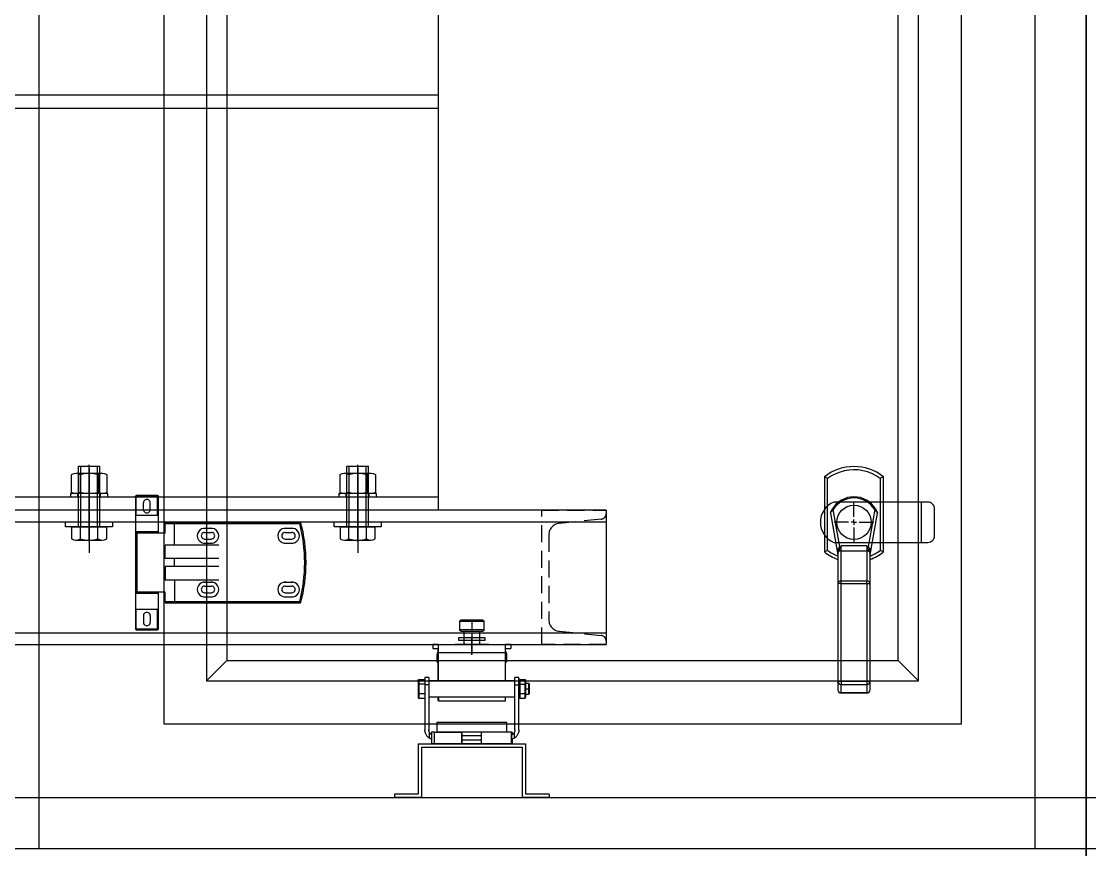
# Model space of a CAD drawing. Header units: millimetres. Extents: x -7952 to 23476, y -6324 to 15714.
# Drawn here: x 5794 to 6590, y 11 to 628 of the extents above; entities that cross this region are included whole.
import ezdxf

# ---------------------------------------------------------------- set-up
doc = ezdxf.new("R2010")
doc.units = ezdxf.units.MM
doc.linetypes.add('DASHED', pattern=[19.05, 12.7, -6.35])
for name, color, linetype in [('Dim', 1, 'Continuous'), ('FanMotor', 7, 'Continuous'), ('McDoor', 7, 'Continuous'), ('McFrame', 7, 'Continuous')]:
    doc.layers.add(name, color=color, linetype=linetype)

# ---------------------------------------------------------------- blocks, each defined once
blk = doc.blocks.new('M500341001400315S-E-BN')
for p, q in [((1735, 773.25, 0), (1735, 214, 0)), ((1015, 523.25, 0), (1735, 523.25, 0)), ((1015, 513.25, 0), (1735, 513.25, 0)), ((1467, 201.69, 0), (1467, 246.69, 0)), ((1467, 246.69, 0), (1483, 246.69, 0)), ((1468.73, 201.69, 0), (1468.73, 246.69, 0)), ((1475, 190.69, 0), (1475, 247.69, 0)), ((1481.27, 201.69, 0), (1481.27, 246.69, 0)), ((1483, 201.69, 0), (1483, 246.69, 0)), ((1667, 201.69, 0), (1667, 246.69, 0)), ((1667, 246.69, 0), (1683, 246.69, 0)), ((1668.73, 201.69, 0), (1668.73, 246.69, 0)), ((1675, 190.69, 0), (1675, 247.69, 0)), ((1681.27, 201.69, 0), (1681.27, 246.69, 0)), ((1683, 201.69, 0), (1683, 246.69, 0)), ((1461.63, 240.35, 0), (1461.63, 227.45, 0)), ((1485.03, 241.3, 0), (1464.97, 241.3, 0)), ((1468.31, 240.35, 0), (1468.31, 227.45, 0)), ((1475, 245.23, 0), (1475, 182.16, 0)), ((1475, 225.5, 0), (1475, 242.3, 0)), ((1481.69, 240.35, 0), (1481.69, 227.45, 0)), ((1488.38, 227.45, 0), (1488.38, 240.35, 0)), ((1661.63, 240.35, 0), (1661.63, 227.45, 0)), ((1685.03, 241.3, 0), (1664.97, 241.3, 0)), ((1668.31, 240.35, 0), (1668.31, 227.45, 0)), ((1675, 245.23, 0), (1675, 182.16, 0)), ((1675, 225.5, 0), (1675, 242.3, 0)), ((1681.69, 240.35, 0), (1681.69, 227.45, 0)), ((1688.38, 227.45, 0), (1688.38, 240.35, 0)), ((1015, 224, 0), (1735, 224, 0)), ((1466.5, 226.5, 0), (1461, 226.5, 0)), ((1461, 226.5, 0), (1461, 224, 0)), ((1461, 225.56, 0), (1461.94, 226.5, 0)), ((1461, 224, 0), (1466.5, 224, 0)), ((1485.03, 226.5, 0), (1464.97, 226.5, 0)), ((1466.5, 224, 0), (1466.5, 226.5, 0)), ((1483.5, 226.5, 0), (1466.5, 226.5, 0)), ((1466.5, 224, 0), (1483.5, 224, 0)), ((1475, 223, 0), (1475, 227.5, 0)), ((1489, 226.5, 0), (1483.5, 226.5, 0)), ((1483.5, 224, 0), (1483.5, 226.5, 0)), ((1483.5, 224, 0), (1489, 224, 0)), ((1489, 224, 0), (1489, 226.5, 0)), ((1666.5, 226.5, 0), (1661, 226.5, 0)), ((1661, 226.5, 0), (1661, 224, 0)), ((1661, 225.56, 0), (1661.94, 226.5, 0)), ((1661, 224, 0), (1666.5, 224, 0)), ((1685.03, 226.5, 0), (1664.97, 226.5, 0)), ((1666.5, 224, 0), (1666.5, 226.5, 0)), ((1683.5, 226.5, 0), (1666.5, 226.5, 0)), ((1666.5, 224, 0), (1683.5, 224, 0)), ((1675, 223, 0), (1675, 227.5, 0)), ((1689, 226.5, 0), (1683.5, 226.5, 0)), ((1683.5, 224, 0), (1683.5, 226.5, 0)), ((1683.5, 224, 0), (1689, 224, 0)), ((1689, 224, 0), (1689, 226.5, 0)), ((1860, 214, 0), (60, 214, 0)), ((1860, 214, 0), (1860, 114, 0)), ((60, 205.4, 0), (1860, 205.4, 0)), ((1457.5, 201.69, 0), (1457.5, 205.4, 0)), ((1492.5, 201.69, 0), (1457.5, 201.69, 0)), ((1461.92, 201.69, 0), (1461.92, 192.6, 0)), ((1461.92, 201.69, 0), (1488.08, 201.69, 0)), ((1468.46, 192.6, 0), (1468.46, 201.69, 0)), ((1475, 200.7, 0), (1475, 206.1, 0)), ((1481.54, 192.6, 0), (1481.54, 201.69, 0)), ((1488.08, 192.6, 0), (1488.08, 201.69, 0)), ((1492.5, 205.4, 0), (1492.5, 201.69, 0)), ((1657.5, 201.69, 0), (1657.5, 205.4, 0)), ((1692.5, 201.69, 0), (1657.5, 201.69, 0)), ((1661.92, 201.69, 0), (1661.92, 192.6, 0)), ((1661.92, 201.69, 0), (1688.08, 201.69, 0)), ((1668.46, 192.6, 0), (1668.46, 201.69, 0)), ((1675, 200.7, 0), (1675, 206.1, 0)), ((1681.54, 192.6, 0), (1681.54, 201.69, 0)), ((1688.08, 192.6, 0), (1688.08, 201.69, 0)), ((1692.5, 205.4, 0), (1692.5, 201.69, 0)), ((1465.19, 191.69, 0), (1484.81, 191.69, 0)), ((1475, 191.69, 0), (1475, 191.69, 0)), ((1665.19, 191.69, 0), (1684.81, 191.69, 0)), ((1675, 191.69, 0), (1675, 191.69, 0)), ((60, 122.61, 0), (1860, 122.61, 0)), ((1760, 122.47, 0), (1760, 106.79, 0)), ((60, 114, 0), (1860, 114, 0)), ((1720, 40, 0), (1800, 40, 0)), ((1720, 40, 0), (1720, 2.5, 0)), ((1800, 40, 0), (1800, 2.5, 0)), ((1722.5, 37.5, 0), (1797.5, 37.5, 0)), ((1722.5, 37.5, 0), (1722.5, 0, 0)), ((1797.5, 37.5, 0), (1797.5, 0, 0)), ((1720, 2.5, 0), (1702.5, 2.5, 0)), ((1702.5, 2.5, 0), (1702.5, 0, 0)), ((1722.5, 0, 0), (1702.5, 0, 0)), ((1817.5, 0, 0), (1797.5, 0, 0)), ((1817.5, 2.5, 0), (1800, 2.5, 0)), ((1817.5, 2.5, 0), (1817.5, 0, 0))]:
    blk.add_line(p, q)
at = {"color": 5, "linetype": 'DASHED'}
for p, q in [((1812, 114, 0), (1812, 214, 0)), ((1760, 106.3, 0), (1760, 122.78, 0))]:
    blk.add_line(p, q, dxfattribs=at)
at = {"color": 7, "linetype": 'Continuous'}
for p, q in [((1760, 131.2, 0), (1751, 131.2, 0)), ((1751, 124.8, 0), (1751, 131.2, 0)), ((1760, 132, 0), (1751.8, 132, 0)), ((1768.2, 132, 0), (1760, 132, 0)), ((1769, 131.2, 0), (1760, 131.2, 0)), ((1760, 131.2, 0), (1760, 124.8, 0)), ((1769, 131.2, 0), (1769, 124.8, 0)), ((1760, 124.8, 0), (1751, 124.8, 0)), ((1751.8, 124, 0), (1760, 124, 0)), ((1754, 124, 0), (1754, 114, 0)), ((1754, 119.43, 0), (1754, 119, 0)), ((1769, 124.8, 0), (1760, 124.8, 0)), ((1760, 124, 0), (1768.2, 124, 0)), ((1766, 114, 0), (1766, 124, 0)), ((1766, 119, 0), (1766, 119.74, 0)), ((1731, 114, 0), (1731, 111, 0)), ((1734.99, 114, 0), (1734.99, 111, 0)), ((1734.99, 114, 0), (1785.01, 114, 0)), ((1745.44, 114, 0), (1777.44, 114, 0)), ((1750, 119, 0), (1750, 117, 0)), ((1770, 117, 0), (1770, 119, 0)), ((1789, 114, 0), (1789, 111, 0)), ((1734, 106, 0), (1734, 101, 0)), ((1735, 108, 0), (1735, 108, 0)), ((1735, 87, 0), (1735, 108, 0)), ((1735, 108, 0), (1735, 87, 0)), ((1735, 108, 0), (1785.01, 108, 0)), ((1785.01, 87, 0), (1785.01, 108, 0)), ((1786, 101, 0), (1786, 106, 0)), ((1720.6, 87.93, 0), (1720.6, 84.46, 0)), ((1720.6, 87.93, 0), (1725, 87.93, 0)), ((1728, 89.5, 0), (1725, 89.5, 0)), ((1795, 89.5, 0), (1792, 89.5, 0)), ((1795.6, 87.93, 0), (1799.4, 87.93, 0)), ((1795.6, 87.93, 0), (1795.6, 84.46, 0)), ((1799.4, 87.93, 0), (1799.4, 84.46, 0)), ((1720, 87.24, 0), (1720, 84.12, 0)), ((1720, 84.12, 0), (1720, 77.88, 0)), ((1725, 84.46, 0), (1720.6, 84.46, 0)), ((1720.6, 84.46, 0), (1720.6, 77.54, 0)), ((1728, 83.89, 0), (1725, 83.89, 0)), ((1725, 83.89, 0), (1725, 50.5, 0)), ((1792, 87, 0), (1728, 87, 0)), ((1728, 83.89, 0), (1728, 50.5, 0)), ((1792, 83.89, 0), (1795, 83.89, 0)), ((1792, 50.5, 0), (1792, 83.89, 0)), ((1795, 50.5, 0), (1795, 83.89, 0)), ((1795.6, 84.46, 0), (1799.4, 84.46, 0)), ((1795.6, 84.46, 0), (1795.6, 77.54, 0)), ((1799.4, 84.46, 0), (1799.4, 77.54, 0)), ((1800, 87.24, 0), (1800, 84.12, 0)), ((1802.5, 85, 0), (1800, 85, 0)), ((1800, 84.12, 0), (1800, 77.88, 0)), ((1800, 81, 0), (1802.5, 81, 0)), ((1803, 84.49, 0), (1802.5, 85, 0)), ((1802.5, 77, 0), (1802.5, 81, 0)), ((1803, 81, 0), (1802.5, 81, 0)), ((1803, 77.5, 0), (1803, 81, 0)), ((1720, 77.88, 0), (1720, 74.76, 0)), ((1720.6, 77.54, 0), (1720.6, 74.07, 0)), ((1720.6, 77.54, 0), (1725, 77.54, 0)), ((1720.6, 74.07, 0), (1725, 74.07, 0)), ((1728, 75, 0), (1734.93, 75, 0)), ((1734.97, 72, 0), (1734.97, 75, 0)), ((1734.98, 72, 0), (1734.98, 75, 0)), ((1735, 75, 0), (1735, 72, 0)), ((1735.02, 75, 0), (1785.03, 75, 0)), ((1735.02, 75, 0), (1735.02, 72, 0)), ((1735.02, 72, 0), (1785.03, 72, 0)), ((1785.03, 72, 0), (1785.03, 75, 0)), ((1785.1, 75, 0), (1792, 75, 0)), ((1795.6, 77.54, 0), (1799.4, 77.54, 0)), ((1795.6, 77.54, 0), (1795.6, 74.07, 0)), ((1795.6, 74.07, 0), (1799.4, 74.07, 0)), ((1799.4, 77.54, 0), (1799.4, 74.07, 0)), ((1800, 77.88, 0), (1800, 74.76, 0)), ((1800, 77, 0), (1802.5, 77, 0)), ((1802.5, 77, 0), (1803, 77.51, 0)), ((1734, 56, 0), (1734, 49, 0)), ((1786, 49, 0), (1786, 56, 0)), ((1728.5, 44.16, 0), (1728.5, 48.44, 0)), ((1730.01, 48.8, 0), (1730.01, 40, 0)), ((1732.25, 48.8, 0), (1730.01, 48.8, 0)), ((1732.25, 48.8, 0), (1752.59, 48.8, 0)), ((1732.25, 40, 0), (1732.25, 48.8, 0)), ((1734, 49, 0), (1734.01, 48.8, 0)), ((1752.59, 48.8, 0), (1752.59, 40, 0)), ((1752.6, 47.3, 0), (1752.6, 48.8, 0)), ((1767.09, 40, 0), (1767.09, 48.8, 0)), ((1787.75, 48.8, 0), (1767.09, 48.8, 0)), ((1785.99, 48.79, 0), (1786, 49, 0)), ((1789.59, 48.8, 0), (1787.75, 48.8, 0)), ((1789.59, 48.8, 0), (1789.59, 40, 0)), ((1789.62, 40, 0), (1789.62, 48.8, 0)), ((1789.74, 48.8, 0), (1789.88, 48.8, 0)), ((1789.88, 48.8, 0), (1789.88, 46.69, 0)), ((1789.91, 46.7, 0), (1789.91, 48.8, 0)), ((1791.5, 48.44, 0), (1791.5, 44.16, 0)), ((1732.25, 40, 0), (1730.01, 40, 0)), ((1752.59, 40, 0), (1732.25, 40, 0)), ((1752.59, 43, 0), (1752.59, 47.3, 0)), ((1752.59, 47.3, 0), (1752.6, 47.3, 0)), ((1767.09, 46, 0), (1752.59, 46, 0)), ((1752.59, 43, 0), (1767.09, 43, 0)), ((1752.59, 43, 0), (1752.59, 43, 0)), ((1752.62, 40, 0), (1752.62, 43, 0)), ((1789.59, 40, 0), (1767.09, 40, 0)), ((1789.88, 40, 0), (1789.74, 40, 0)), ((1789.88, 43.4, 0), (1789.88, 40, 0)), ((1789.91, 40, 0), (1789.91, 43.41, 0))]:
    blk.add_line(p, q, dxfattribs=at)
at = {"linetype": 'Continuous'}
blk.add_line((1772.7, 114, 0), (1747.3, 114, 0), dxfattribs=at)
at = {"color": 5, "linetype": 'DASHED', "elevation": 0}
blk.add_lwpolyline([(1860, 214), (1860, 211.44, -0.385314), (1856.22, 207.26), (1824.95, 204.13, 0.385314), (1817.3, 195.67), (1817.3, 132.33, 0.385314), (1824.95, 123.87), (1856.22, 120.74, -0.385314), (1860, 116.56), (1860, 114), (1812, 114), (1812, 214), (1860, 214)], format="xyb", dxfattribs=at)
for centre, radius, start, end in [((1464.97, 234.94, 0), 6.36, 58.26171, 121.73829), ((1475, 217.3, 0), 24, 73.8206, 106.1794), ((1485.03, 234.94, 0), 6.36, 58.26171, 121.73829), ((1664.97, 234.94, 0), 6.36, 58.26171, 121.73829), ((1675, 217.3, 0), 24, 73.8206, 106.1794), ((1685.03, 234.94, 0), 6.36, 58.26171, 121.73829), ((1464.97, 232.86, 0), 6.36, 238.26171, 301.73829), ((1475, 250.5, 0), 24, 253.8206, 286.1794), ((1485.03, 232.86, 0), 6.36, 238.26171, 301.73829), ((1664.97, 232.86, 0), 6.36, 238.26171, 301.73829), ((1675, 250.5, 0), 24, 253.8206, 286.1794), ((1685.03, 232.86, 0), 6.36, 238.26171, 301.73829), ((1465.19, 198.04, 0), 6.34, 238.94238, 301.05762), ((1475, 215.69, 0), 24, 254.18071, 285.81929), ((1484.81, 198.04, 0), 6.34, 238.94238, 301.05762), ((1665.19, 198.04, 0), 6.34, 238.94238, 301.05762), ((1675, 215.69, 0), 24, 254.18071, 285.81929), ((1684.81, 198.04, 0), 6.34, 238.94238, 301.05762)]:
    blk.add_arc(centre, radius, start, end)
at = {"color": 7, "linetype": 'Continuous'}
for centre, start, end in [((1739, 106, 0), 144.12084, 180.00849), ((1781, 106, 0), 0.00849, 35.70564)]:
    blk.add_arc(centre, 5, start, end, dxfattribs=at)
for points, knots in [([(1751, 131.2, 0), (1751, 131.23, 0), (1751, 131.28, 0), (1751.02, 131.37, 0), (1751.04, 131.45, 0), (1751.08, 131.55, 0), (1751.14, 131.67, 0), (1751.24, 131.78, 0), (1751.37, 131.88, 0), (1751.5, 131.94, 0), (1751.64, 131.99, 0), (1751.74, 132, 0), (1751.8, 132, 0)], [0, 0, 0, 0, 0.062093, 0.1244295, 0.1872281, 0.2507024, 0.3675958, 0.4953732, 0.6139008, 0.7467892, 0.8538776, 1, 1, 1, 1]), ([(1760, 132, 0), (1760, 132, 0), (1760, 132, 0), (1760, 131.98, 0), (1760, 131.97, 0), (1760, 131.93, 0), (1760, 131.88, 0), (1760, 131.78, 0), (1760, 131.67, 0), (1760, 131.53, 0), (1760, 131.37, 0), (1760, 131.26, 0), (1760, 131.2, 0)], [0, 0, 0, 0, 0.078035, 0.146295, 0.20478, 0.253492, 0.386381, 0.504964, 0.632742, 0.74969, 0.875756, 1, 1, 1, 1]), ([(1768.2, 132, 0), (1768.23, 132, 0), (1768.29, 132, 0), (1768.37, 131.98, 0), (1768.43, 131.97, 0), (1768.52, 131.93, 0), (1768.63, 131.88, 0), (1768.75, 131.78, 0), (1768.86, 131.67, 0), (1768.94, 131.53, 0), (1768.99, 131.37, 0), (1769, 131.26, 0), (1769, 131.2, 0)], [0, 0, 0, 0, 0.078035, 0.146295, 0.20478, 0.253492, 0.386381, 0.504964, 0.632742, 0.74969, 0.875756, 1, 1, 1, 1]), ([(1751.8, 124, 0), (1751.77, 124, 0), (1751.71, 124, 0), (1751.63, 124.02, 0), (1751.57, 124.03, 0), (1751.48, 124.07, 0), (1751.37, 124.12, 0), (1751.24, 124.22, 0), (1751.14, 124.33, 0), (1751.06, 124.47, 0), (1751.01, 124.63, 0), (1751, 124.74, 0), (1751, 124.8, 0)], [0, 0, 0, 0, 0.078035, 0.146295, 0.20478, 0.253492, 0.386381, 0.504964, 0.632742, 0.74969, 0.875756, 1, 1, 1, 1]), ([(1760, 124.8, 0), (1760, 124.77, 0), (1760, 124.72, 0), (1760, 124.63, 0), (1760, 124.55, 0), (1760, 124.45, 0), (1760, 124.33, 0), (1760, 124.22, 0), (1760, 124.12, 0), (1760, 124.06, 0), (1760, 124.01, 0), (1760, 124, 0), (1760, 124, 0)], [0, 0, 0, 0, 0.062093, 0.12443, 0.187228, 0.250702, 0.367596, 0.495373, 0.613901, 0.746789, 0.853878, 1, 1, 1, 1]), ([(1769, 124.8, 0), (1769, 124.77, 0), (1769, 124.72, 0), (1768.98, 124.63, 0), (1768.96, 124.55, 0), (1768.92, 124.45, 0), (1768.86, 124.33, 0), (1768.75, 124.22, 0), (1768.63, 124.12, 0), (1768.5, 124.06, 0), (1768.36, 124.01, 0), (1768.26, 124, 0), (1768.2, 124, 0)], [0, 0, 0, 0, 0.062093, 0.12443, 0.187228, 0.250702, 0.367596, 0.495373, 0.613901, 0.746789, 0.853878, 1, 1, 1, 1]), ([(1735, 114, 0), (1734.48, 114, 0), (1733.96, 114, 0), (1732.99, 114, 0), (1732.54, 114, 0), (1731.8, 114, 0), (1731.51, 114, 0), (1731.1, 114, 0), (1731, 114, 0), (1731, 114, 0)], [0, 0, 0, 0, 0.25, 0.25, 0.5, 0.5, 0.75, 0.75, 1, 1, 1, 1]), ([(1734.99, 114, 0), (1734.99, 114, 0), (1734.99, 113.84, 0), (1735, 113.24, 0), (1735, 112.8, 0), (1735, 111.69, 0), (1735, 111.02, 0), (1735, 109.57, 0), (1735, 108.79, 0), (1735, 108, 0)], [0, 0, 0, 0, 0.25, 0.25, 0.5, 0.5, 0.75, 0.75, 1, 1, 1, 1]), ([(1770, 119, 0), (1770, 119, 0), (1769.74, 119, 0), (1768.74, 119, 0), (1768, 119, 0), (1766.15, 119, 0), (1765.04, 119, 0), (1762.62, 119, 0), (1761.31, 119, 0), (1758.69, 119, 0), (1757.38, 119, 0), (1754.96, 119, 0), (1753.85, 119, 0), (1752, 119, 0), (1751.26, 119, 0), (1750.26, 119, 0), (1750, 119, 0), (1750, 119, 0)], [0, 0, 0, 0, 0.125, 0.125, 0.25, 0.25, 0.375, 0.375, 0.5, 0.5, 0.625, 0.625, 0.75, 0.75, 0.875, 0.875, 1, 1, 1, 1]), ([(1770, 117, 0), (1770, 117, 0), (1769.74, 117, 0), (1768.74, 117, 0), (1768, 117, 0), (1766.15, 117, 0), (1765.04, 117, 0), (1762.62, 117, 0), (1761.31, 117, 0), (1758.69, 117, 0), (1757.38, 117, 0), (1754.96, 117, 0), (1753.85, 117, 0), (1752, 117, 0), (1751.26, 117, 0), (1750.26, 117, 0), (1750, 117, 0), (1750, 117, 0)], [0, 0, 0, 0, 0.125, 0.125, 0.25, 0.25, 0.375, 0.375, 0.5, 0.5, 0.625, 0.625, 0.75, 0.75, 0.875, 0.875, 1, 1, 1, 1]), ([(1789, 114, 0), (1789, 114, 0), (1788.9, 114, 0), (1788.5, 114, 0), (1788.2, 114, 0), (1787.46, 114, 0), (1787.02, 114, 0), (1786.05, 114, 0), (1785.53, 114, 0), (1785, 114, 0)], [0, 0, 0, 0, 0.25, 0.25, 0.5, 0.5, 0.75, 0.75, 1, 1, 1, 1]), ([(1785.01, 108, 0), (1785.01, 108.79, 0), (1785.01, 109.57, 0), (1785.01, 111.02, 0), (1785.01, 111.69, 0), (1785.01, 112.8, 0), (1785.01, 113.24, 0), (1785.01, 113.84, 0), (1785.01, 114, 0), (1785.01, 114, 0)], [0, 0, 0, 0, 0.25, 0.25, 0.5, 0.5, 0.75, 0.75, 1, 1, 1, 1]), ([(1731, 111, 0), (1731, 111, 0), (1731.1, 111, 0), (1731.51, 111, 0), (1731.8, 111, 0), (1732.54, 111, 0), (1732.99, 111, 0), (1733.96, 111, 0), (1734.48, 111, 0), (1735, 111, 0)], [0, 0, 0, 0, 0.25, 0.25, 0.5, 0.5, 0.75, 0.75, 1, 1, 1, 1]), ([(1735, 106, 0), (1734.96, 106, 0), (1734.55, 106, 0), (1734.15, 106, 0), (1734.05, 106, 0), (1734, 106, 0)], [0, 0, 0, 0, 0.048245, 0.524122, 1, 1, 1, 1]), ([(1734.99, 108.89, 0), (1734.99, 108.99, 0), (1734.99, 109.47, 0), (1734.99, 110.2, 0), (1734.99, 110.77, 0), (1734.99, 111, 0)], [0, 0, 0, 0, 0.123753, 0.645771, 1, 1, 1, 1]), ([(1734.99, 108.9, 0), (1734.99, 108.98, 0), (1734.99, 109.45, 0), (1734.99, 110.16, 0), (1734.99, 110.87, 0), (1734.99, 110.96, 0), (1734.99, 111, 0)], [0, 0, 0, 0, 0.067968, 0.378645, 0.689323, 1, 1, 1, 1]), ([(1735, 108, 0), (1735, 108.06, 0), (1735, 108.17, 0), (1735, 108.34, 0), (1735, 108.5, 0), (1735, 108.67, 0), (1735, 108.83, 0), (1735, 108.99, 0), (1735, 109.28, 0), (1735, 109.68, 0), (1735, 110.13, 0), (1734.99, 110.51, 0), (1734.99, 110.74, 0), (1734.99, 110.88, 0), (1734.99, 110.95, 0), (1734.99, 110.99, 0), (1734.99, 111, 0), (1734.99, 111, 0)], [0, 0, 0, 0, 0.036013, 0.071746, 0.107314, 0.142829, 0.178406, 0.214159, 0.250201, 0.375057, 0.500032, 0.624889, 0.749864, 0.812682, 0.874903, 0.937138, 1, 1, 1, 1]), ([(1785, 111, 0), (1785.53, 111, 0), (1786.05, 111, 0), (1787.02, 111, 0), (1787.46, 111, 0), (1788.2, 111, 0), (1788.5, 111, 0), (1788.9, 111, 0), (1789, 111, 0), (1789, 111, 0)], [0, 0, 0, 0, 0.25, 0.25, 0.5, 0.5, 0.75, 0.75, 1, 1, 1, 1]), ([(1786, 106, 0), (1785.95, 106, 0), (1785.85, 106, 0), (1785.45, 106, 0), (1785.05, 106, 0), (1785.01, 106, 0)], [0, 0, 0, 0, 0.47807, 0.95614, 1, 1, 1, 1]), ([(1734, 101, 0), (1734.05, 101, 0), (1734.15, 101, 0), (1734.55, 101, 0), (1734.96, 101, 0), (1735, 101, 0)], [0, 0, 0, 0, 0.475878, 0.951755, 1, 1, 1, 1]), ([(1785.01, 101, 0), (1785.05, 101, 0), (1785.45, 101, 0), (1785.85, 101, 0), (1785.95, 101, 0), (1786, 101, 0)], [0, 0, 0, 0, 0.04386, 0.52193, 1, 1, 1, 1]), ([(1720, 87.24, 0), (1720, 87.26, 0), (1720, 87.31, 0), (1720.01, 87.38, 0), (1720.03, 87.44, 0), (1720.05, 87.52, 0), (1720.09, 87.61, 0), (1720.16, 87.72, 0), (1720.25, 87.8, 0), (1720.36, 87.87, 0), (1720.47, 87.92, 0), (1720.56, 87.93, 0), (1720.6, 87.93, 0)], [0, 0, 0, 0, 0.078365, 0.146854, 0.20547, 0.254214, 0.387121, 0.505777, 0.633418, 0.750335, 0.876125, 1, 1, 1, 1]), ([(1725, 89.5, 0), (1725, 89.5, 0), (1725, 89.37, 0), (1725, 88.86, 0), (1725, 88.48, 0), (1725, 87.49, 0), (1725, 86.89, 0), (1725, 85.51, 0), (1725, 84.73, 0), (1725, 83.89, 0)], [0, 0, 0, 0, 0.25, 0.25, 0.5, 0.5, 0.75, 0.75, 1, 1, 1, 1]), ([(1728, 89.5, 0), (1728, 89.5, 0), (1728, 89.5, 0), (1728, 89.48, 0), (1728, 89.46, 0), (1728, 89.43, 0), (1728, 89.38, 0), (1728, 89.33, 0), (1728, 89.27, 0), (1728, 89.2, 0), (1728, 89.02, 0), (1728, 88.67, 0), (1728, 88.01, 0), (1728, 87.19, 0), (1728, 86.41, 0), (1728, 85.78, 0), (1728, 85.33, 0), (1728, 84.87, 0), (1728, 84.39, 0), (1728, 84.06, 0), (1728, 83.89, 0)], [0, 0, 0, 0, 0.0279094, 0.0557262, 0.0834771, 0.1111889, 0.1388884, 0.1666027, 0.1943585, 0.2221827, 0.2501018, 0.3750315, 0.5000109, 0.6249406, 0.74992, 0.8000848, 0.8500185, 0.8998777, 0.9498194, 1, 1, 1, 1]), ([(1792, 83.89, 0), (1792, 83.99, 0), (1792, 84.17, 0), (1792, 84.44, 0), (1792, 84.71, 0), (1792, 84.97, 0), (1792, 85.23, 0), (1792, 85.48, 0), (1792, 85.73, 0), (1792, 85.97, 0), (1792, 86.47, 0), (1792, 87.19, 0), (1792, 88.01, 0), (1792, 88.67, 0), (1792, 89.05, 0), (1792, 89.26, 0), (1792, 89.37, 0), (1792, 89.44, 0), (1792, 89.49, 0), (1792, 89.5, 0), (1792, 89.5, 0)], [0, 0, 0, 0, 0.027909, 0.055726, 0.083477, 0.111189, 0.138888, 0.166603, 0.194358, 0.222183, 0.250102, 0.375032, 0.500011, 0.624941, 0.74992, 0.800085, 0.850019, 0.899878, 0.949819, 1, 1, 1, 1]), ([(1795, 83.89, 0), (1795, 84.73, 0), (1795, 85.51, 0), (1795, 86.89, 0), (1795, 87.49, 0), (1795, 88.48, 0), (1795, 88.86, 0), (1795, 89.37, 0), (1795, 89.5, 0), (1795, 89.5, 0)], [0, 0, 0, 0, 0.25, 0.25, 0.5, 0.5, 0.75, 0.75, 1, 1, 1, 1]), ([(1795.6, 87.93, 0), (1795.58, 87.93, 0), (1795.53, 87.93, 0), (1795.47, 87.91, 0), (1795.4, 87.89, 0), (1795.34, 87.86, 0), (1795.27, 87.82, 0), (1795.22, 87.77, 0), (1795.15, 87.7, 0), (1795.08, 87.59, 0), (1795.01, 87.43, 0), (1795, 87.3, 0), (1795, 87.24, 0)], [0, 0, 0, 0, 0.064892, 0.131304, 0.199506, 0.269748, 0.342257, 0.417243, 0.494891, 0.627526, 0.795837, 1, 1, 1, 1]), ([(1799.4, 87.93, 0), (1799.42, 87.93, 0), (1799.47, 87.93, 0), (1799.53, 87.91, 0), (1799.6, 87.89, 0), (1799.66, 87.86, 0), (1799.72, 87.82, 0), (1799.78, 87.77, 0), (1799.85, 87.7, 0), (1799.92, 87.59, 0), (1799.99, 87.43, 0), (1799.99, 87.3, 0), (1800, 87.24, 0)], [0, 0, 0, 0, 0.064892, 0.131304, 0.199506, 0.269748, 0.342257, 0.417243, 0.494891, 0.627526, 0.795837, 1, 1, 1, 1]), ([(1720.6, 84.46, 0), (1720.58, 84.46, 0), (1720.54, 84.46, 0), (1720.47, 84.46, 0), (1720.41, 84.45, 0), (1720.34, 84.43, 0), (1720.25, 84.4, 0), (1720.16, 84.36, 0), (1720.09, 84.3, 0), (1720.04, 84.25, 0), (1720.01, 84.19, 0), (1720, 84.14, 0), (1720, 84.12, 0)], [0, 0, 0, 0, 0.062152, 0.124504, 0.187271, 0.250667, 0.367428, 0.494905, 0.613188, 0.746033, 0.853249, 1, 1, 1, 1]), ([(1795.6, 84.46, 0), (1795.58, 84.46, 0), (1795.53, 84.46, 0), (1795.47, 84.46, 0), (1795.4, 84.44, 0), (1795.34, 84.43, 0), (1795.27, 84.41, 0), (1795.22, 84.38, 0), (1795.15, 84.35, 0), (1795.08, 84.29, 0), (1795.01, 84.21, 0), (1795, 84.15, 0), (1795, 84.12, 0)], [0, 0, 0, 0, 0.064892, 0.131304, 0.199506, 0.269748, 0.342257, 0.417243, 0.494891, 0.627526, 0.795837, 1, 1, 1, 1]), ([(1799.4, 84.46, 0), (1799.42, 84.46, 0), (1799.47, 84.46, 0), (1799.53, 84.46, 0), (1799.6, 84.45, 0), (1799.66, 84.43, 0), (1799.72, 84.41, 0), (1799.78, 84.39, 0), (1799.85, 84.35, 0), (1799.92, 84.3, 0), (1799.99, 84.22, 0), (1799.99, 84.15, 0), (1800, 84.12, 0)], [0, 0, 0, 0, 0.064892, 0.131304, 0.199506, 0.269748, 0.342257, 0.417243, 0.494891, 0.627526, 0.795837, 1, 1, 1, 1]), ([(1802.5, 81, 0), (1802.5, 81.52, 0), (1802.5, 82.05, 0), (1802.5, 83.01, 0), (1802.5, 83.46, 0), (1802.5, 84.2, 0), (1802.5, 84.5, 0), (1802.5, 84.9, 0), (1802.5, 85, 0), (1802.5, 85, 0)], [0, 0, 0, 0, 0.25, 0.25, 0.5, 0.5, 0.75, 0.75, 1, 1, 1, 1]), ([(1803, 81, 0), (1803, 81.46, 0), (1803, 81.92, 0), (1803, 82.76, 0), (1803, 83.15, 0), (1803, 83.8, 0), (1803, 84.06, 0), (1803, 84.41, 0), (1803, 84.5, 0), (1803, 84.5, 0)], [0, 0, 0, 0, 0.25, 0.25, 0.5, 0.5, 0.75, 0.75, 1, 1, 1, 1]), ([(1720, 77.88, 0), (1720, 77.87, 0), (1720, 77.84, 0), (1720.01, 77.81, 0), (1720.03, 77.78, 0), (1720.05, 77.74, 0), (1720.09, 77.7, 0), (1720.16, 77.64, 0), (1720.25, 77.6, 0), (1720.36, 77.56, 0), (1720.47, 77.54, 0), (1720.56, 77.54, 0), (1720.6, 77.54, 0)], [0, 0, 0, 0, 0.078365, 0.146854, 0.20547, 0.254214, 0.387121, 0.505777, 0.633418, 0.750335, 0.876125, 1, 1, 1, 1]), ([(1720, 74.76, 0), (1720, 74.74, 0), (1720, 74.69, 0), (1720.01, 74.62, 0), (1720.03, 74.56, 0), (1720.05, 74.48, 0), (1720.09, 74.39, 0), (1720.16, 74.28, 0), (1720.25, 74.2, 0), (1720.36, 74.13, 0), (1720.47, 74.08, 0), (1720.56, 74.07, 0), (1720.6, 74.07, 0)], [0, 0, 0, 0, 0.078408, 0.146918, 0.205532, 0.25425, 0.387086, 0.505433, 0.632901, 0.749725, 0.875677, 1, 1, 1, 1]), ([(1734.99, 75, 0), (1734.99, 74.89, 0), (1734.99, 74.42, 0), (1734.99, 73.74, 0), (1734.99, 72.98, 0), (1734.99, 72.42, 0), (1734.98, 72.07, 0), (1734.98, 72.02, 0), (1734.98, 72, 0)], [0, 0, 0, 0, 0.060402, 0.248322, 0.436241, 0.624161, 0.81208, 1, 1, 1, 1]), ([(1735, 72, 0), (1735, 72.02, 0), (1735, 72.07, 0), (1735, 72.42, 0), (1735, 72.98, 0), (1735, 73.74, 0), (1735, 74.42, 0), (1735, 74.89, 0), (1735, 75, 0)], [0, 0, 0, 0, 0.1879196, 0.3758391, 0.5637587, 0.7516783, 0.9395979, 1, 1, 1, 1]), ([(1795.6, 77.54, 0), (1795.58, 77.54, 0), (1795.53, 77.54, 0), (1795.47, 77.54, 0), (1795.4, 77.55, 0), (1795.34, 77.57, 0), (1795.27, 77.59, 0), (1795.22, 77.61, 0), (1795.15, 77.65, 0), (1795.08, 77.7, 0), (1795.01, 77.78, 0), (1795, 77.85, 0), (1795, 77.88, 0)], [0, 0, 0, 0, 0.064892, 0.131304, 0.199506, 0.269748, 0.342257, 0.417243, 0.494891, 0.627526, 0.795837, 1, 1, 1, 1]), ([(1795.6, 74.07, 0), (1795.58, 74.07, 0), (1795.53, 74.07, 0), (1795.47, 74.09, 0), (1795.4, 74.11, 0), (1795.34, 74.14, 0), (1795.27, 74.18, 0), (1795.22, 74.23, 0), (1795.15, 74.3, 0), (1795.08, 74.41, 0), (1795.01, 74.57, 0), (1795, 74.7, 0), (1795, 74.76, 0)], [0, 0, 0, 0, 0.064892, 0.131304, 0.199506, 0.269748, 0.342257, 0.417243, 0.494891, 0.627526, 0.795837, 1, 1, 1, 1]), ([(1799.4, 77.54, 0), (1799.42, 77.54, 0), (1799.47, 77.54, 0), (1799.53, 77.54, 0), (1799.6, 77.56, 0), (1799.66, 77.57, 0), (1799.72, 77.59, 0), (1799.78, 77.62, 0), (1799.85, 77.65, 0), (1799.92, 77.71, 0), (1799.99, 77.79, 0), (1799.99, 77.85, 0), (1800, 77.88, 0)], [0, 0, 0, 0, 0.064892, 0.131304, 0.199506, 0.269748, 0.342257, 0.417243, 0.494891, 0.627526, 0.795837, 1, 1, 1, 1]), ([(1799.4, 74.07, 0), (1799.42, 74.07, 0), (1799.47, 74.07, 0), (1799.53, 74.09, 0), (1799.6, 74.11, 0), (1799.66, 74.14, 0), (1799.72, 74.18, 0), (1799.78, 74.23, 0), (1799.85, 74.3, 0), (1799.92, 74.41, 0), (1799.99, 74.57, 0), (1799.99, 74.7, 0), (1800, 74.76, 0)], [0, 0, 0, 0, 0.064892, 0.131304, 0.199506, 0.269748, 0.342257, 0.417243, 0.494891, 0.627526, 0.795837, 1, 1, 1, 1]), ([(1786, 56, 0), (1786, 56, 0), (1785.83, 56, 0), (1785.17, 56, 0), (1784.67, 56, 0), (1783.37, 56, 0), (1782.56, 56, 0), (1780.67, 56, 0), (1779.59, 56, 0), (1777.18, 56, 0), (1775.86, 56, 0), (1773.03, 56, 0), (1771.52, 56, 0), (1768.38, 56, 0), (1766.74, 56, 0), (1763.4, 56, 0), (1761.7, 56, 0), (1758.3, 56, 0), (1756.6, 56, 0), (1753.26, 56, 0), (1751.62, 56, 0), (1748.48, 56, 0), (1746.97, 56, 0), (1744.14, 56, 0), (1742.82, 56, 0), (1740.41, 56, 0), (1739.33, 56, 0), (1737.44, 56, 0), (1736.63, 56, 0), (1735.33, 56, 0), (1734.83, 56, 0), (1734.17, 56, 0), (1734, 56, 0), (1734, 56, 0)], [0, 0, 0, 0, 0.0625, 0.0625, 0.125, 0.125, 0.1875, 0.1875, 0.25, 0.25, 0.3125, 0.3125, 0.375, 0.375, 0.4375, 0.4375, 0.5, 0.5, 0.5625, 0.5625, 0.625, 0.625, 0.6875, 0.6875, 0.75, 0.75, 0.8125, 0.8125, 0.875, 0.875, 0.9375, 0.9375, 1, 1, 1, 1]), ([(1728.5, 44.16, 0), (1728.43, 44.2, 0), (1728.28, 44.3, 0), (1728.06, 44.45, 0), (1727.85, 44.61, 0), (1727.64, 44.78, 0), (1727.44, 44.97, 0), (1727.24, 45.15, 0), (1726.89, 45.51, 0), (1726.43, 46.07, 0), (1725.93, 46.85, 0), (1725.52, 47.71, 0), (1725.28, 48.42, 0), (1725.15, 49, 0), (1725.07, 49.43, 0), (1725.01, 49.94, 0), (1725, 50.3, 0), (1725, 50.5, 0)], [0, 0, 0, 0, 0.033143, 0.066746, 0.100815, 0.135356, 0.170373, 0.205872, 0.241858, 0.361585, 0.489993, 0.609483, 0.743451, 0.791495, 0.850268, 0.91977, 1, 1, 1, 1]), ([(1728.5, 48.44, 0), (1728.47, 48.5, 0), (1728.4, 48.63, 0), (1728.32, 48.83, 0), (1728.25, 49.03, 0), (1728.18, 49.23, 0), (1728.11, 49.49, 0), (1728.05, 49.79, 0), (1728.01, 50.14, 0), (1728, 50.38, 0), (1728, 50.5, 0)], [0, 0, 0, 0, 0.099025, 0.198086, 0.297377, 0.397089, 0.497412, 0.664729, 0.831972, 1, 1, 1, 1]), ([(1730.01, 46.77, 0), (1729.89, 46.85, 0), (1729.6, 47.03, 0), (1729.2, 47.43, 0), (1728.8, 47.9, 0), (1728.6, 48.26, 0), (1728.5, 48.44, 0)], [0, 0, 0, 0, 0.2049041, 0.4747612, 0.7386006, 1, 1, 1, 1]), ([(1734, 49, 0), (1734, 49, 0), (1733.93, 49, 0), (1734.18, 49, 0), (1734.8, 49, 0), (1735.91, 49, 0), (1737.42, 49, 0), (1739.31, 49, 0), (1741.56, 49, 0), (1744.13, 49, 0), (1746.96, 49, 0), (1750.02, 49, 0), (1753.25, 49, 0), (1756.6, 49, 0), (1760, 49, 0), (1763.4, 49, 0), (1766.75, 49, 0), (1769.98, 49, 0), (1773.04, 49, 0), (1775.87, 49, 0), (1778.44, 49, 0), (1780.69, 49, 0), (1782.58, 49, 0), (1784.09, 49, 0), (1785.18, 49, 0), (1785.87, 49, 0), (1785.96, 49, 0), (1786, 49, 0)], [0, 0, 0, 0, 0.000014, 0.041681, 0.083347, 0.125014, 0.166681, 0.208347, 0.250014, 0.291681, 0.333347, 0.375014, 0.416681, 0.458347, 0.500014, 0.541681, 0.583347, 0.625014, 0.666681, 0.708347, 0.750014, 0.791681, 0.833347, 0.875014, 0.916681, 0.958347, 1, 1, 1, 1]), ([(1791.5, 48.44, 0), (1791.34, 48.17, 0), (1791.02, 47.64, 0), (1790.46, 47.09, 0), (1789.97, 46.73, 0), (1789.73, 46.6, 0), (1789.62, 46.54, 0)], [0, 0, 0, 0, 0.325603, 0.65906, 0.849254, 1, 1, 1, 1]), ([(1795, 50.5, 0), (1795, 50.41, 0), (1795, 50.23, 0), (1794.98, 49.98, 0), (1794.96, 49.74, 0), (1794.94, 49.51, 0), (1794.9, 49.31, 0), (1794.87, 49.11, 0), (1794.84, 48.94, 0), (1794.8, 48.78, 0), (1794.7, 48.36, 0), (1794.48, 47.71, 0), (1794.07, 46.85, 0), (1793.57, 46.07, 0), (1793.06, 45.45, 0), (1792.62, 45.01, 0), (1792.26, 44.7, 0), (1791.89, 44.41, 0), (1791.63, 44.24, 0), (1791.5, 44.16, 0)], [0, 0, 0, 0, 0.036987, 0.071854, 0.104602, 0.135231, 0.163739, 0.190128, 0.214398, 0.236548, 0.256579, 0.390541, 0.510036, 0.638437, 0.758171, 0.820817, 0.881985, 0.941703, 1, 1, 1, 1]), ([(1792, 50.5, 0), (1792, 50.43, 0), (1792, 50.29, 0), (1791.98, 50.07, 0), (1791.96, 49.86, 0), (1791.92, 49.65, 0), (1791.86, 49.39, 0), (1791.78, 49.1, 0), (1791.66, 48.76, 0), (1791.55, 48.55, 0), (1791.5, 48.44, 0)], [0, 0, 0, 0, 0.100898, 0.201427, 0.301773, 0.40212, 0.502656, 0.669387, 0.834871, 1, 1, 1, 1]), ([(1730.01, 43.44, 0), (1729.83, 43.5, 0), (1729.33, 43.67, 0), (1728.82, 43.97, 0), (1728.5, 44.16, 0)], [0, 0, 0, 0, 0.379233, 1, 1, 1, 1]), ([(1767.12, 40, 0), (1767.09, 40, 0), (1767.04, 40, 0), (1766.61, 40, 0), (1765.95, 40, 0), (1765.04, 40, 0), (1763.94, 40, 0), (1762.67, 40, 0), (1761.31, 40, 0), (1759.88, 40, 0), (1758.46, 40, 0), (1757.09, 40, 0), (1755.83, 40, 0), (1754.72, 40, 0), (1753.81, 40, 0), (1753.12, 40, 0), (1752.88, 40, 0), (1752.77, 40, 0)], [0, 0, 0, 0, 0.066709, 0.133417, 0.200126, 0.266835, 0.333543, 0.400252, 0.466961, 0.533669, 0.600378, 0.667087, 0.733796, 0.800504, 0.867213, 0.933922, 1, 1, 1, 1]), ([(1791.5, 44.16, 0), (1791.18, 43.98, 0), (1790.56, 43.63, 0), (1789.9, 43.38, 0), (1789.63, 43.31, 0), (1789.62, 43.31, 0)], [0, 0, 0, 0, 0.504069, 0.980275, 1, 1, 1, 1])]:
    blk.add_open_spline(points, degree=3, knots=knots, dxfattribs=at)
blk = doc.blocks.new('MXE-B5 P P-Door_820_1750')
for p, q in [((0, 1750, 0), (0, 0, 0)), ((780, 0, 0), (780, 1750, 0)), ((125, 1625, 0), (125, 125, 0)), ((655, 125, 0), (655, 1625, 0)), ((140, 1610, 0), (140, 140, 0)), ((640, 140, 0), (640, 1610, 0)), ((585, 276.87, 0), (585, 220.87, 0)), ((587.4, 222.06, 0), (587.4, 275.67, 0)), ((626.6, 275.67, 0), (626.6, 222.06, 0)), ((629, 220.87, 0), (629, 276.87, 0)), ((589.48, 249.89, 0), (594.96, 218.81, 0)), ((596.37, 224.66, 0), (591.48, 252.4, 0)), ((622.52, 252.4, 0), (617.63, 224.66, 0)), ((619.04, 218.81, 0), (624.52, 249.89, 0)), ((597.4, 221.73, 0), (597.4, 225.4, 0)), ((616.6, 225.4, 0), (597.4, 225.4, 0)), ((616.6, 225.4, 0), (616.6, 221.73, 0)), ((595, 220.57, 0), (595, 219.89, 0)), ((595, 219.89, 0), (595, 197.35, 0)), ((597.4, 221.73, 0), (616.6, 221.73, 0)), ((597.4, 199.19, 0), (597.4, 221.73, 0)), ((616.6, 221.73, 0), (616.6, 199.19, 0)), ((619, 219.89, 0), (619, 220.57, 0)), ((619, 197.35, 0), (619, 219.89, 0)), ((619.04, 218.81, 0), (619.22, 220.95, 0)), ((597.4, 197.35, 0), (597.4, 199.19, 0)), ((616.6, 199.19, 0), (597.4, 199.19, 0)), ((616.6, 197.35, 0), (616.6, 199.19, 0)), ((597.4, 197.35, 0), (595, 197.35, 0)), ((595, 197.35, 0), (595, 124.51, 0)), ((597.4, 197.35, 0), (616.6, 197.35, 0)), ((597.4, 124.51, 0), (597.4, 197.35, 0)), ((616.6, 197.35, 0), (619, 197.35, 0)), ((616.6, 197.35, 0), (616.6, 124.51, 0)), ((619, 124.51, 0), (619, 197.35, 0)), ((140, 140, 0), (125, 125, 0)), ((140, 140, 0), (640, 140, 0)), ((640, 140, 0), (655, 125, 0)), ((125, 125, 0), (655, 125, 0)), ((597.4, 124.51, 0), (595, 124.51, 0)), ((595, 124.51, 0), (595, 118.13, 0)), ((597.4, 124.51, 0), (597.4, 122.3, 0)), ((616.6, 124.51, 0), (597.4, 124.51, 0)), ((597.4, 122.3, 0), (616.6, 122.3, 0)), ((597.4, 115.92, 0), (597.4, 122.3, 0)), ((619, 124.51, 0), (616.6, 124.51, 0)), ((616.6, 124.51, 0), (616.6, 122.3, 0)), ((616.6, 122.3, 0), (616.6, 115.92, 0)), ((619, 118.13, 0), (619, 124.51, 0)), ((597.4, 115.92, 0), (597.4, 115.73, 0)), ((616.6, 115.92, 0), (597.4, 115.92, 0)), ((616.6, 115.73, 0), (597.4, 115.73, 0)), ((616.6, 115.92, 0), (616.6, 115.73, 0)), ((0, 0, 0), (780, 0, 0))]:
    blk.add_line(p, q)
at = {"elevation": 0}
blk.add_lwpolyline([(592, 228), (662, 228, 0.414214), (667, 233), (667, 253, 0.414214), (662, 258), (592, 258)], format="xyb", dxfattribs=at)
for points in [[(590.79, 252.81), (590.81, 252.81), (590.85, 252.78), (590.91, 252.74), (590.99, 252.69), (591.1, 252.63), (591.22, 252.56), (591.34, 252.48), (591.48, 252.4)], [(623.21, 252.81), (623.19, 252.81), (623.15, 252.78), (623.09, 252.74), (623.01, 252.69), (622.9, 252.63), (622.78, 252.56), (622.66, 252.48), (622.52, 252.4)], [(596.37, 224.66), (596.44, 224.57), (596.5, 224.48), (596.57, 224.4), (596.63, 224.31), (596.7, 224.22), (596.76, 224.14), (596.82, 224.05), (596.88, 223.97)], [(617.12, 223.97), (617.18, 224.05), (617.24, 224.14), (617.3, 224.22), (617.37, 224.31), (617.43, 224.4), (617.5, 224.48), (617.56, 224.57), (617.63, 224.66)], [(594.78, 220.95), (594.86, 220.02), (594.92, 219.35), (594.95, 218.95), (594.96, 218.81)]]:
    blk.add_lwpolyline(points, dxfattribs=at)
blk.add_circle((607, 243, 0), 12.8)
for centre, radius, start, end in [((607, 248.87, 0), 35.61, 51.84277, 128.15723), ((607, 248.87, 0), 33.21, 78.38935, 126.17132), ((607, 248.87, 0), 33.21, 53.82868, 102.95001), ((598.25, 243, 0), 16.25, 112.61986, 247.38014), ((607, 243, 0), 18.95, 31.19906, 148.80094), ((607, 243, 0), 18.15, 31.19906, 148.80094), ((590.27, 250.03, 0), 0.8, 157.20351, 190), ((623.73, 250.03, 0), 0.8, 350, 22.79649), ((607, 248.87, 0), 35.61, 231.84277, 250.30619), ((607, 248.87, 0), 33.21, 233.82868, 248.817), ((594.48, 220.53, 0), 0.518, 4.66562, 55.41201), ((592.6, 218.4, 0), 2.4, 0, 10), ((597.15, 219.56, 0), 2.18, 83.45912, 171.44835), ((616.85, 219.56, 0), 2.18, 8.55169, 96.54087), ((607, 248.87, 0), 33.21, 291.183, 306.17132), ((619.52, 220.53, 0), 0.518, 124.58815, 175.33445), ((607, 248.87, 0), 35.61, 289.69381, 308.15723), ((621.4, 218.4, 0), 2.4, 170, 180), ((597.15, 197.03, 0), 2.18, 83.45915, 171.44827), ((616.85, 197.03, 0), 2.18, 8.55176, 96.54084), ((597.31, 124.61, 0), 2.31, 182.53666, 272.33005), ((616.69, 124.61, 0), 2.31, 267.66995, 357.4633), ((597.31, 118.23, 0), 2.31, 182.53666, 272.33005), ((597.4, 118.13, 0), 2.4, 180, 270), ((616.69, 118.23, 0), 2.31, 267.66995, 357.4633), ((616.6, 118.13, 0), 2.4, 270, 0)]:
    blk.add_arc(centre, radius, start, end)
for points in [[(585, 276.87, 0), (585.8, 276.48, 0), (586.6, 276.08, 0), (587.4, 275.67, 0)], [(629, 276.87, 0), (628.2, 276.48, 0), (627.4, 276.08, 0), (626.6, 275.67, 0)], [(596.88, 223.97, 0), (597.06, 224.44, 0), (597.23, 224.92, 0), (597.4, 225.4, 0)], [(617.12, 223.97, 0), (616.94, 224.44, 0), (616.77, 224.92, 0), (616.6, 225.4, 0)], [(587.4, 222.06, 0), (586.6, 221.65, 0), (585.8, 221.25, 0), (585, 220.87, 0)], [(629, 220.87, 0), (628.2, 221.25, 0), (627.4, 221.65, 0), (626.6, 222.06, 0)]]:
    blk.add_open_spline(points, degree=3)
for points, knots in [([(589.48, 249.89, 0), (589.48, 249.89, 0), (589.5, 249.92, 0), (589.57, 250.01, 0), (589.62, 250.08, 0), (589.73, 250.25, 0), (589.8, 250.35, 0), (589.96, 250.57, 0), (590.05, 250.69, 0), (590.23, 250.93, 0), (590.33, 251.06, 0), (590.54, 251.32, 0), (590.65, 251.45, 0), (590.99, 251.86, 0), (591.23, 252.13, 0), (591.48, 252.4, 0)], [0, 0, 0, 0, 0.125, 0.125, 0.25, 0.25, 0.375, 0.375, 0.5, 0.5, 0.625, 0.625, 0.75, 0.75, 1, 1, 1, 1]), ([(590.79, 252.81, 0), (590.64, 252.57, 0), (590.5, 252.32, 0), (590.23, 251.82, 0), (590.1, 251.57, 0), (589.87, 251.1, 0), (589.77, 250.87, 0), (589.64, 250.59, 0), (589.6, 250.5, 0), (589.56, 250.41, 0), (589.55, 250.38, 0), (589.54, 250.35, 0), (589.53, 250.34, 0), (589.53, 250.34, 0)], [0, 0, 0, 0, 0.25, 0.25, 0.5, 0.5, 0.75, 0.75, 0.875, 0.875, 0.9375, 0.9375, 1, 1, 1, 1]), ([(622.52, 252.4, 0), (622.77, 252.13, 0), (623.01, 251.86, 0), (623.35, 251.45, 0), (623.46, 251.32, 0), (623.67, 251.05, 0), (623.77, 250.93, 0), (623.95, 250.68, 0), (624.04, 250.57, 0), (624.2, 250.35, 0), (624.27, 250.25, 0), (624.39, 250.08, 0), (624.43, 250.01, 0), (624.5, 249.92, 0), (624.52, 249.89, 0), (624.52, 249.89, 0)], [0, 0, 0, 0, 0.25, 0.25, 0.375, 0.375, 0.5, 0.5, 0.625, 0.625, 0.75, 0.75, 0.875, 0.875, 1, 1, 1, 1]), ([(624.47, 250.34, 0), (624.47, 250.34, 0), (624.46, 250.35, 0), (624.45, 250.38, 0), (624.44, 250.41, 0), (624.4, 250.5, 0), (624.36, 250.59, 0), (624.28, 250.78, 0), (624.23, 250.88, 0), (624.13, 251.1, 0), (624.07, 251.22, 0), (623.9, 251.57, 0), (623.77, 251.82, 0), (623.5, 252.32, 0), (623.36, 252.56, 0), (623.21, 252.81, 0)], [0, 0, 0, 0, 0.0625, 0.0625, 0.125, 0.125, 0.25, 0.25, 0.375, 0.375, 0.5, 0.5, 0.75, 0.75, 1, 1, 1, 1]), ([(596.37, 224.66, 0), (596.26, 224.5, 0), (596.12, 224.37, 0), (595.85, 224.12, 0), (595.71, 224, 0), (595.46, 223.74, 0), (595.35, 223.6, 0), (595.16, 223.32, 0), (595.07, 223.17, 0), (594.87, 222.71, 0), (594.8, 222.38, 0), (594.74, 221.69, 0), (594.75, 221.32, 0), (594.78, 220.95, 0)], [0, 0, 0, 0, 0.125, 0.125, 0.25, 0.25, 0.375, 0.375, 0.5, 0.5, 0.75, 0.75, 1, 1, 1, 1]), ([(595, 220.57, 0), (595, 220.74, 0), (595.01, 220.92, 0), (595.06, 221.24, 0), (595.1, 221.39, 0), (595.22, 221.68, 0), (595.3, 221.81, 0), (595.48, 222.06, 0), (595.59, 222.18, 0), (595.81, 222.43, 0), (595.93, 222.55, 0), (596.17, 222.8, 0), (596.28, 222.94, 0), (596.49, 223.21, 0), (596.59, 223.35, 0), (596.75, 223.65, 0), (596.82, 223.81, 0), (596.88, 223.97, 0)], [0, 0, 0, 0, 0.125, 0.125, 0.25, 0.25, 0.375, 0.375, 0.5, 0.5, 0.625, 0.625, 0.75, 0.75, 0.875, 0.875, 1, 1, 1, 1]), ([(596.37, 224.66, 0), (596.54, 224.79, 0), (596.71, 224.91, 0), (596.88, 225.03, 0), (597.05, 225.15, 0), (597.22, 225.27, 0), (597.39, 225.4, 0), (597.39, 225.4, 0), (597.4, 225.4, 0), (597.4, 225.4, 0)], [0, 0, 0, 0, 0.000785588, 0.000785588, 0.000785588, 0.001571314, 0.001571314, 0.001571314, 0.001586806, 0.001586806, 0.001586806, 0.001586806]), ([(617.63, 224.66, 0), (617.46, 224.79, 0), (617.29, 224.91, 0), (617.12, 225.03, 0), (616.95, 225.15, 0), (616.78, 225.27, 0), (616.61, 225.4, 0), (616.61, 225.4, 0), (616.6, 225.4, 0), (616.6, 225.4, 0)], [0, 0, 0, 0, 0.000785588, 0.000785588, 0.000785588, 0.001571314, 0.001571314, 0.001571314, 0.001586806, 0.001586806, 0.001586806, 0.001586806]), ([(617.12, 223.97, 0), (617.17, 223.81, 0), (617.25, 223.65, 0), (617.41, 223.36, 0), (617.51, 223.21, 0), (617.72, 222.93, 0), (617.83, 222.8, 0), (618.07, 222.55, 0), (618.19, 222.42, 0), (618.41, 222.18, 0), (618.52, 222.06, 0), (618.7, 221.81, 0), (618.78, 221.68, 0), (618.9, 221.39, 0), (618.94, 221.24, 0), (618.99, 220.92, 0), (619, 220.74, 0), (619, 220.57, 0)], [0, 0, 0, 0, 0.125, 0.125, 0.25, 0.25, 0.375, 0.375, 0.5, 0.5, 0.625, 0.625, 0.75, 0.75, 0.875, 0.875, 1, 1, 1, 1]), ([(619.22, 220.95, 0), (619.25, 221.32, 0), (619.27, 221.68, 0), (619.22, 222.2, 0), (619.19, 222.37, 0), (619.11, 222.7, 0), (619.06, 222.86, 0), (618.92, 223.17, 0), (618.84, 223.32, 0), (618.65, 223.6, 0), (618.53, 223.74, 0), (618.29, 224, 0), (618.15, 224.12, 0), (617.88, 224.38, 0), (617.74, 224.5, 0), (617.63, 224.66, 0)], [0, 0, 0, 0, 0.25, 0.25, 0.375, 0.375, 0.5, 0.5, 0.625, 0.625, 0.75, 0.75, 0.875, 0.875, 1, 1, 1, 1])]:
    blk.add_open_spline(points, degree=3, knots=knots)
at = {"layer": 'Dim', "color": 0}
for p, q in [((607, 247, 0), (607, 257.8, 0)), ((603, 243, 0), (592.2, 243, 0)), ((607, 243, 0), (605, 243, 0)), ((607, 243, 0), (605, 243, 0)), ((607, 243, 0), (607, 245, 0)), ((607, 243, 0), (607, 245, 0)), ((607, 243, 0), (609, 243, 0)), ((607, 243, 0), (607, 241, 0)), ((607, 243, 0), (609, 243, 0)), ((607, 243, 0), (607, 241, 0)), ((607, 239, 0), (607, 228.2, 0)), ((611, 243, 0), (621.8, 243, 0))]:
    blk.add_line(p, q, dxfattribs=at)
at = {"layer": 'McFrame', "color": 5}
for p, q in [((93, 1657, 0), (93, 93, 0)), ((687, 93, 0), (687, 1657, 0)), ((78, 252.5, 0), (78, 257.5, 0)), ((83, 252.5, 0), (83, 257.5, 0)), ((657, 258, 0), (657, 228, 0)), ((89, 248, 0), (72, 248, 0)), ((94, 243, 0), (195, 243, 0)), ((94, 235, 0), (94, 243, 0)), ((94, 242, 0), (194.27, 242, 0)), ((101, 226, 0), (101, 243, 0)), ((89, 236, 0), (72, 236, 0)), ((73, 235, 0), (73, 191, 0)), ((94, 235, 0), (73, 235, 0)), ((122.82, 238.5, 0), (129.18, 238.5, 0)), ((123.5, 235.5, 0), (128.5, 235.5, 0)), ((182.82, 238.5, 0), (189.18, 238.5, 0)), ((183.5, 235.5, 0), (188.5, 235.5, 0)), ((134.04, 226, 0), (94, 226, 0)), ((94, 216, 0), (94, 226, 0)), ((122.82, 227.5, 0), (129.18, 227.5, 0)), ((123.5, 230.5, 0), (128.5, 230.5, 0)), ((182.82, 227.5, 0), (189.18, 227.5, 0)), ((183.5, 230.5, 0), (188.5, 230.5, 0)), ((134.04, 216, 0), (94, 216, 0)), ((101, 210, 0), (101, 216, 0)), ((134.04, 210, 0), (94, 210, 0)), ((94, 210, 0), (94, 200, 0)), ((134.04, 200, 0), (94, 200, 0)), ((101, 200, 0), (101, 183, 0)), ((94, 191, 0), (73, 191, 0)), ((94, 183, 0), (94, 191, 0)), ((122.82, 198.5, 0), (129.18, 198.5, 0)), ((123.5, 195.5, 0), (128.5, 195.5, 0)), ((182.82, 198.5, 0), (189.18, 198.5, 0)), ((183.5, 195.5, 0), (188.5, 195.5, 0)), ((89, 190, 0), (72, 190, 0)), ((94, 184, 0), (194.27, 184, 0)), ((94, 183, 0), (195, 183, 0)), ((122.82, 187.5, 0), (129.18, 187.5, 0)), ((123.5, 190.5, 0), (128.5, 190.5, 0)), ((182.82, 187.5, 0), (189.18, 187.5, 0)), ((183.5, 190.5, 0), (188.5, 190.5, 0)), ((89, 178, 0), (72, 178, 0)), ((78, 173.5, 0), (78, 168.5, 0)), ((83, 173.5, 0), (83, 168.5, 0)), ((93, 93, 0), (687, 93, 0))]:
    blk.add_line(p, q, dxfattribs=at)
at = {"layer": 'McFrame', "color": 5, "extrusion": (-1.22461e-16, 0, -1)}
for p, q in [((72.5, 263, 0), (72.5, 262.5, 0)), ((88.5, 263, 0), (72.5, 263, 0)), ((72, 262.5, 0), (72.5, 262.5, 0)), ((72, 262.5, 0), (72, 163.5, 0)), ((72.5, 248, 0), (72.5, 262.5, 0)), ((72.5, 262.5, 0), (88.5, 262.5, 0)), ((72.5, 190, 0), (72.5, 236, 0)), ((72.5, 163.5, 0), (72.5, 178, 0)), ((72.5, 163.5, 0), (72, 163.5, 0)), ((72.5, 163.5, 0), (72.5, 163, 0)), ((88.5, 163.5, 0), (72.5, 163.5, 0)), ((72.5, 163, 0), (88.5, 163, 0))]:
    blk.add_line(p, q, dxfattribs=at)
at = {"layer": 'McFrame', "color": 5, "extrusion": (1.22461e-16, 0, -1)}
for p, q in [((88.5, 263, 0), (88.5, 262.5, 0)), ((89, 262.5, 0), (88.5, 262.5, 0)), ((88.5, 248, 0), (88.5, 262.5, 0)), ((89, 262.5, 0), (89, 235, 0)), ((88.5, 235, 0), (88.5, 236, 0)), ((88.5, 190, 0), (88.5, 191, 0)), ((89, 191, 0), (89, 163.5, 0)), ((88.5, 163.5, 0), (88.5, 178, 0)), ((88.5, 163.5, 0), (89, 163.5, 0)), ((88.5, 163.5, 0), (88.5, 163, 0))]:
    blk.add_line(p, q, dxfattribs=at)
at = {"layer": 'McFrame', "color": 5, "extrusion": (-1.22461e-16, 0, -1)}
for centre, start, end in [((-72.5, 262.5, 0), 0, 90), ((-72.5, 163.5, 0), 270, 0)]:
    blk.add_arc(centre, 0.5, start, end, dxfattribs=at)
at = {"layer": 'McFrame', "color": 5, "extrusion": (1.22461e-16, 0, -1)}
for centre, start, end in [((-88.5, 262.5, 0), 90, 180), ((-88.5, 163.5, 0), 180, 270)]:
    blk.add_arc(centre, 0.5, start, end, dxfattribs=at)
at = {"layer": 'McFrame', "color": 5}
for centre, radius, start, end in [((80.5, 257.5, 0), 2.5, 359.98533, 179.99266), ((80.5, 252.5, 0), 2.5, 179.98533, 0), ((83.5, 213, 0), 114.5, 345.3286, 14.6714), ((84.5, 213, 0), 114.5, 344.81071, 15.18929), ((71.24, 234.74, 0), 1.78, 8.27433, 44.85568), ((89.76, 234.74, 0), 1.78, 135.14432, 171.72567), ((123.5, 233, 0), 5.54, 82.95735, 277.04265), ((123.5, 233, 0), 2.5, 89.98533, 270), ((128.5, 233, 0), 5.54, 262.95735, 97.04265), ((128.5, 233, 0), 2.5, 269.98533, 89.99266), ((183.5, 233, 0), 5.54, 82.95735, 277.04265), ((183.5, 233, 0), 2.5, 89.98533, 270), ((188.5, 233, 0), 5.54, 262.95735, 97.04265), ((188.5, 233, 0), 2.5, 269.98533, 89.99266), ((71.24, 191.26, 0), 1.78, 315.14432, 351.72567), ((89.76, 191.26, 0), 1.78, 188.27433, 224.85568), ((123.5, 193, 0), 5.54, 82.95735, 277.04265), ((123.5, 193, 0), 2.5, 90, 270.01467), ((128.5, 193, 0), 5.54, 262.95735, 97.04265), ((128.5, 193, 0), 2.5, 270.00734, 90.01467), ((183.5, 193, 0), 5.54, 82.95735, 277.04265), ((183.5, 193, 0), 2.5, 90, 270.01467), ((188.5, 193, 0), 5.54, 262.95735, 97.04265), ((188.5, 193, 0), 2.5, 270.00734, 90.01467), ((80.5, 173.5, 0), 2.5, 0, 180.01467), ((80.5, 168.5, 0), 2.5, 180.00734, 0.01467)]:
    blk.add_arc(centre, radius, start, end, dxfattribs=at)

msp = doc.modelspace()

# ---------------------------------------------------------------- linework, layer by layer
at = {"layer": 'McFrame', "color": 5}
for p, q in [((6549, 12), (6549, 2860)), ((4237, 50), (6587, 50)), ((6587, 50), (8262, 50))]:
    msp.add_line(p, q, dxfattribs=at)
at = {"layer": 'McFrame'}
for points in [[(4237, 0), (6587, 0), (6587, 2872), (4237, 2872)], [(6587, 0), (8262, 0), (8262, 2872), (6587, 2872)], [(4237, 12), (6587, 12), (6587, 2860), (4237, 2860)], [(6587, 12), (8262, 12), (8262, 2860), (6587, 2860)]]:
    msp.add_lwpolyline(points, close=True, dxfattribs=at)

# ---------------------------------------------------------------- block references
at = {"layer": 'FanMotor'}
msp.add_blockref('M500341001400315S-E-BN', (4369.5, 50), dxfattribs=at)
at = {"layer": 'McDoor'}
msp.add_blockref('MXE-B5 P P-Door_820_1750', (5807, 12), dxfattribs=at)

doc.saveas('drawing.dxf')
